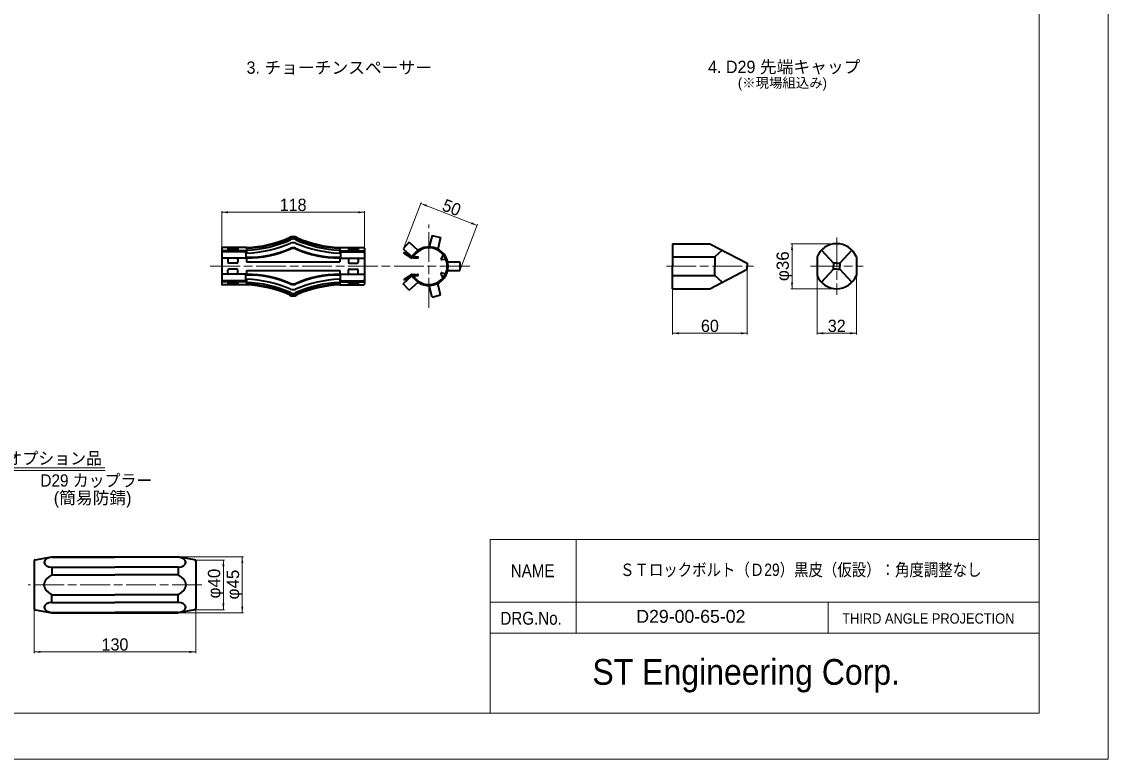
# Model space of a CAD drawing. Units: millimetres at full size, sheet at 1:2. Extents: x 2161 to 3843, y 928 to 2116.
# Drawn here: x 2968 to 3843, y 928 to 1522 of the extents above; entities that cross this region are included whole.
import ezdxf
from ezdxf.enums import TextEntityAlignment as Align

# ---------------------------------------------------------------- set-up
doc = ezdxf.new("R2010")
doc.units = ezdxf.units.MM
doc.header["$LTSCALE"] = 2
doc.linetypes.add('CHAIN', pattern=[18.5, 12, -1.5, 3.5, -1.5])
for name, color, linetype, lineweight in [('1外形線', 7, 'Continuous', 35), ('4中心線', 1, 'CHAIN', 15), ('6寸法線', 4, 'Continuous', 13), ('7 枠・タイトル', 7, 'Continuous', 13), ('Defpoints_2', 7, 'Continuous', 13)]:
    doc.layers.add(name, color=color, linetype=linetype, lineweight=lineweight)
doc.styles.add('ＭＳ Ｐゴシック', font='')
doc.styles.get('ＭＳ Ｐゴシック').set_extended_font_data('MS PGothic')

# ---------------------------------------------------------------- blocks, each defined once
blk = doc.blocks.new('filled_arrow')
at = {"color": 0, "linetype": 'Continuous', "lineweight": -2}
blk.add_solid([(7.5, 1.25), (0, 0), (7.5, -1.25)], dxfattribs=at)

msp = doc.modelspace()

# ---------------------------------------------------------------- linework, layer by layer
at = {"layer": '1外形線'}
for p, q in [((3298.285, 1349.704), (3295.944, 1340.338)), ((3298.285, 1349.704), (3305.076, 1348.006)), ((3305.076, 1348.006), (3302.735, 1338.64)), ((3128.76, 1339.34), (3128.76, 1310.34)), ((3148.76, 1339.84), (3129.26, 1339.84)), ((3133.76, 1339.84), (3133.76, 1337.34)), ((3141.76, 1339.84), (3141.76, 1337.34)), ((3148.76, 1339.34), (3148.76, 1335.348)), ((3148.76, 1339.34), (3148.76, 1336.54)), ((3183.56, 1347.44), (3183.461, 1347.382)), ((3184.46, 1346.24), (3184.064, 1346.009)), ((3188.456, 1346.009), (3188.06, 1346.24)), ((3189.059, 1347.382), (3188.96, 1347.44)), ((3223.76, 1339.84), (3243.26, 1339.84)), ((3223.76, 1339.34), (3223.76, 1335.348)), ((3230.76, 1339.84), (3230.76, 1337.34)), ((3238.76, 1339.84), (3238.76, 1337.34)), ((3243.76, 1339.34), (3243.76, 1310.34)), ((3279.757, 1344.115), (3275.037, 1338.946)), ((3279.757, 1344.115), (3286.886, 1337.606)), ((3491.987, 1342.99), (3521.987, 1342.99)), ((3491.987, 1342.99), (3491.987, 1324.84)), ((3521.987, 1342.99), (3551.987, 1327.34)), ((3148.76, 1331.34), (3128.76, 1331.34)), ((3147.409, 1337.34), (3129.56, 1337.34)), ((3147.328, 1336.54), (3129.56, 1336.54)), ((3141.76, 1338.34), (3133.76, 1338.34)), ((3133.76, 1330.54), (3133.76, 1328.14)), ((3140.96, 1331.34), (3134.56, 1331.34)), ((3141.76, 1330.54), (3141.76, 1328.14)), ((3148.222, 1336.54), (3148.222, 1331.34)), ((3148.844, 1337.842), (3148.76, 1337.838)), ((3148.76, 1336.54), (3148.76, 1335.348)), ((3148.76, 1332.04), (3148.76, 1331.34)), ((3148.76, 1331.34), (3148.76, 1328.34)), ((3223.76, 1332.04), (3223.76, 1331.34)), ((3223.76, 1331.34), (3243.76, 1331.34)), ((3223.76, 1331.34), (3223.76, 1328.34)), ((3224.298, 1336.54), (3224.298, 1331.34)), ((3224.56, 1337.34), (3242.96, 1337.34)), ((3224.56, 1336.54), (3242.96, 1336.54)), ((3230.76, 1338.34), (3238.76, 1338.34)), ((3230.76, 1330.54), (3230.76, 1328.14)), ((3231.56, 1331.34), (3237.96, 1331.34)), ((3238.76, 1330.54), (3238.76, 1328.14)), ((3275.037, 1338.946), (3282.166, 1332.437)), ((3275.733, 1336.029), (3275.349, 1335.443)), ((3282.198, 1330.952), (3275.349, 1335.443)), ((3281.916, 1331.974), (3275.733, 1336.029)), ((3282.888, 1331.591), (3286.733, 1331.583)), ((3282.889, 1332.291), (3286.734, 1332.283)), ((3307.241, 1334.076), (3305.463, 1331.133)), ((3305.962, 1330.278), (3309.294, 1330.639)), ((3491.987, 1332.34), (3525.987, 1332.34)), ((3531.987, 1337.773), (3525.987, 1332.34)), ((3525.987, 1332.34), (3525.987, 1324.84)), ((3608.349, 1332.34), (3608.349, 1317.354)), ((3611.85, 1337.773), (3621.649, 1327.34)), ((3636.448, 1337.773), (3626.649, 1327.34)), ((3639.949, 1332.34), (3639.949, 1317.354)), ((3140.96, 1327.34), (3134.56, 1327.34)), ((3140.96, 1322.34), (3134.56, 1322.34)), ((3148.76, 1328.34), (3223.76, 1328.34)), ((3231.56, 1327.34), (3237.96, 1327.34)), ((3231.56, 1322.34), (3237.96, 1322.34)), ((3310.777, 1328.34), (3320.431, 1328.34)), ((3320.431, 1328.34), (3320.431, 1321.34)), ((3491.987, 1306.69), (3491.987, 1324.84)), ((3521.987, 1306.69), (3551.987, 1322.34)), ((3525.987, 1317.34), (3525.987, 1324.84)), ((3551.987, 1327.34), (3551.987, 1324.84)), ((3551.987, 1322.34), (3551.987, 1324.84)), ((3611.85, 1311.907), (3621.649, 1322.34)), ((3624.149, 1327.34), (3621.649, 1327.34)), ((3621.649, 1327.34), (3621.649, 1324.84)), ((3621.649, 1322.34), (3621.649, 1324.84)), ((3624.149, 1322.34), (3621.649, 1322.34)), ((3624.149, 1327.34), (3626.649, 1327.34)), ((3624.149, 1322.34), (3626.649, 1322.34)), ((3626.649, 1327.34), (3626.649, 1324.84)), ((3626.649, 1322.34), (3626.649, 1324.84)), ((3636.448, 1311.907), (3626.649, 1322.34)), ((3148.76, 1318.34), (3128.76, 1318.34)), ((3147.377, 1313.14), (3129.56, 1313.14)), ((3133.76, 1319.14), (3133.76, 1321.54)), ((3140.96, 1318.34), (3134.56, 1318.34)), ((3141.76, 1319.14), (3141.76, 1321.54)), ((3148.222, 1313.14), (3148.222, 1318.34)), ((3148.76, 1321.34), (3223.76, 1321.34)), ((3148.76, 1321.34), (3148.76, 1317.64)), ((3148.76, 1314.332), (3148.76, 1310.34)), ((3223.76, 1321.34), (3223.76, 1317.64)), ((3223.76, 1318.34), (3243.76, 1318.34)), ((3223.76, 1314.332), (3223.76, 1310.34)), ((3224.298, 1313.14), (3224.298, 1318.34)), ((3224.56, 1313.14), (3242.96, 1313.14)), ((3230.76, 1319.14), (3230.76, 1321.54)), ((3231.56, 1318.34), (3237.96, 1318.34)), ((3238.76, 1319.14), (3238.76, 1321.54)), ((3275.037, 1310.734), (3282.166, 1317.243)), ((3282.198, 1318.728), (3275.349, 1314.237)), ((3275.733, 1313.651), (3275.349, 1314.237)), ((3281.916, 1317.706), (3275.733, 1313.651)), ((3282.888, 1318.089), (3286.733, 1318.097)), ((3282.889, 1317.389), (3286.734, 1317.397)), ((3307.241, 1315.604), (3305.463, 1318.547)), ((3305.962, 1319.402), (3309.294, 1319.041)), ((3310.777, 1321.34), (3320.431, 1321.34)), ((3491.987, 1317.34), (3525.987, 1317.34)), ((3531.987, 1311.907), (3525.987, 1317.34)), ((3148.76, 1309.84), (3129.26, 1309.84)), ((3147.507, 1312.34), (3129.56, 1312.34)), ((3133.76, 1312.34), (3133.76, 1309.84)), ((3141.76, 1311.34), (3133.76, 1311.34)), ((3141.76, 1312.34), (3141.76, 1309.84)), ((3223.76, 1309.84), (3243.26, 1309.84)), ((3224.56, 1312.34), (3242.96, 1312.34)), ((3230.76, 1312.34), (3230.76, 1309.84)), ((3230.76, 1311.34), (3238.76, 1311.34)), ((3238.76, 1312.34), (3238.76, 1309.84)), ((3279.757, 1305.565), (3275.037, 1310.734)), ((3279.757, 1305.565), (3286.886, 1312.074)), ((3298.285, 1299.976), (3295.944, 1309.342)), ((3305.076, 1301.674), (3302.735, 1311.04)), ((3491.987, 1306.69), (3521.987, 1306.69)), ((3184.46, 1303.44), (3184.064, 1303.671)), ((3188.456, 1303.671), (3188.06, 1303.44)), ((3298.285, 1299.976), (3305.076, 1301.674)), ((2977.767, 1087.379), (2977.767, 1049.057)), ((2978.593, 1088.364), (2991.945, 1090.718)), ((2991.945, 1090.718), (3093.589, 1090.718)), ((2991.945, 1090.443), (3042.767, 1090.443)), ((3093.589, 1090.443), (3042.767, 1090.443)), ((3106.94, 1088.364), (3093.589, 1090.718)), ((3107.767, 1087.379), (3107.767, 1049.057)), ((2991.945, 1082.365), (2991.945, 1076.296)), ((2991.945, 1082.365), (3042.767, 1082.365)), ((3093.589, 1082.365), (3042.767, 1082.365)), ((3093.589, 1082.365), (3093.589, 1076.296)), ((2991.945, 1076.296), (3042.767, 1076.296)), ((3093.589, 1076.296), (3042.767, 1076.296)), ((2991.945, 1054.07), (2991.945, 1060.14)), ((2991.945, 1060.14), (3042.767, 1060.14)), ((3093.589, 1060.14), (3042.767, 1060.14)), ((3093.589, 1054.07), (3093.589, 1060.14)), ((2991.945, 1054.07), (3042.767, 1054.07)), ((3093.589, 1054.07), (3042.767, 1054.07)), ((2978.593, 1048.072), (2991.945, 1045.718)), ((2991.945, 1045.992), (3042.767, 1045.992)), ((2991.945, 1045.718), (3093.589, 1045.718)), ((3093.589, 1045.992), (3042.767, 1045.992)), ((3106.94, 1048.072), (3093.589, 1045.718))]:
    msp.add_line(p, q, dxfattribs=at)
for centre, radius, start, end in [((3186.26, 1343.84), 5, 53.1301, 126.8699), ((3186.26, 1343.84), 5, 53.1301, 126.8699), ((3186.26, 1343.84), 4.5, 53.1301, 126.8699), ((3186.26, 1343.84), 4.5, 53.1301, 126.8699), ((3129.26, 1339.34), 0.5, 90, 180), ((3144.717, 1435.667), 95.912, 272.416, 293.6945), ((3144, 1439.058), 103.82, 272.62782, 292.81684), ((3150.263, 1414.34), 82.313, 268.95342, 294.39429), ((3144.717, 1435.667), 96.412, 272.416, 293.6945), ((3144.717, 1435.667), 97.912, 272.416, 293.6945), ((3186.26, 1334.84), 8.754, 76.79325, 103.20675), ((3186.308, 1329.918), 9.676, 78.35898, 102.2162), ((3186.26, 1343.84), 3, 53.1301, 126.8699), ((3186.26, 1343.84), 3, 53.1301, 126.8699), ((3186.26, 1334.84), 4.754, 76.79325, 103.20675), ((3228.52, 1439.058), 103.82, 247.18316, 267.37218), ((3222.257, 1414.34), 82.313, 245.60571, 271.04658), ((3227.803, 1435.667), 97.912, 246.3055, 267.584), ((3227.803, 1435.667), 96.412, 246.3055, 267.584), ((3227.803, 1435.667), 95.912, 246.3055, 267.584), ((3243.26, 1339.34), 0.5, 0, 90), ((3295.677, 1324.84), 15.5, 207.40198, 152.59802), ((3295.677, 1324.84), 14.8, 204.39035, 155.60965), ((3624.149, 1325.945), 17.045, 22.0361, 157.9639), ((3129.56, 1336.54), 0.8, 90, 180), ((3129.56, 1335.74), 0.8, 90, 180), ((3134.56, 1330.54), 0.8, 90, 180), ((3140.96, 1330.54), 0.8, 0, 90), ((3147.422, 1336.54), 0.8, 0, 90), ((3147.422, 1335.74), 0.8, 0, 90), ((3150.263, 1414.34), 82.813, 268.95342, 294.39429), ((3186.308, 1329.918), 9.176, 78.35898, 102.2162), ((3222.257, 1414.34), 82.813, 245.60571, 271.04658), ((3225.098, 1336.54), 0.8, 90, 180), ((3225.098, 1335.74), 0.8, 90, 180), ((3231.56, 1330.54), 0.8, 90, 180), ((3237.96, 1330.54), 0.8, 0, 90), ((3242.96, 1336.54), 0.8, 0, 90), ((3242.96, 1335.74), 0.8, 0, 90), ((3286.734, 1331.933), 0.35, 269.75713, 90), ((3305.838, 1330.779), 0.516, 136.6958, 283.91413), ((3134.56, 1328.14), 0.8, 180, 270), ((3134.56, 1321.54), 0.8, 90, 180), ((3140.96, 1328.14), 0.8, 270, 0), ((3140.96, 1321.54), 0.8, 0, 90), ((3231.56, 1328.14), 0.8, 180, 270), ((3231.56, 1321.54), 0.8, 90, 180), ((3237.96, 1328.14), 0.8, 270, 0), ((3237.96, 1321.54), 0.8, 0, 90), ((3129.56, 1313.94), 0.8, 180, 270), ((3129.56, 1313.14), 0.8, 180, 270), ((3134.56, 1319.14), 0.8, 180, 270), ((3140.96, 1319.14), 0.8, 270, 0), ((3147.422, 1313.94), 0.8, 270, 0), ((3147.422, 1313.14), 0.8, 270, 0), ((3150.263, 1235.34), 82.813, 65.60571, 91.04658), ((3150.263, 1235.34), 82.313, 65.60571, 91.04658), ((3144, 1210.622), 103.82, 67.18316, 87.37218), ((3222.257, 1235.34), 82.813, 88.95342, 114.39429), ((3228.52, 1210.622), 103.82, 92.62782, 112.81684), ((3222.257, 1235.34), 82.313, 88.95342, 114.39429), ((3225.098, 1313.94), 0.8, 180, 270), ((3225.098, 1313.14), 0.8, 180, 270), ((3231.56, 1319.14), 0.8, 180, 270), ((3237.96, 1319.14), 0.8, 270, 0), ((3242.96, 1313.94), 0.8, 270, 0), ((3242.96, 1313.14), 0.8, 270, 0), ((3286.734, 1317.747), 0.35, 270, 90.24287), ((3305.838, 1318.901), 0.516, 76.08587, 223.3042), ((3624.149, 1323.727), 17.037, 201.96792, 338.03208), ((3129.26, 1310.34), 0.5, 180, 270), ((3144.717, 1214.013), 95.912, 66.3055, 87.584), ((3144.717, 1214.013), 96.412, 66.3055, 87.584), ((3144.717, 1214.013), 97.912, 66.3055, 87.584), ((3186.26, 1314.84), 8.754, 256.79325, 283.20675), ((3186.308, 1319.762), 9.676, 257.7838, 281.64102), ((3186.308, 1319.762), 9.176, 257.7838, 281.64102), ((3227.803, 1214.013), 97.912, 92.416, 113.6945), ((3227.803, 1214.013), 96.412, 92.416, 113.6945), ((3227.803, 1214.013), 95.912, 92.416, 113.6945), ((3243.26, 1310.34), 0.5, 270, 0), ((3186.26, 1305.84), 5, 233.1301, 306.8699), ((3186.26, 1305.84), 4.5, 233.1301, 306.8699), ((3186.26, 1305.84), 3, 233.1301, 306.8699), ((2978.767, 1087.379), 1, 100, 180), ((3106.767, 1087.379), 1, 0, 80), ((2978.767, 1049.057), 1, 180, 260), ((3106.767, 1049.057), 1, 280, 0)]:
    msp.add_arc(centre, radius, start, end, dxfattribs=at)
for centre, major_axis, ratio, start_param, end_param in [((2991.945, 1086.404), (6.294, 0.178), 0.641322, 1.5526514, 4.694244), ((3093.589, 1086.404), (-6.294, 0.178), 0.641322, 1.5889413, 4.7305339), ((3024.077, 1068.218), (38.495, 0), 0.381029, 2.5583758, 3.7248095), ((3061.457, 1068.218), (38.524, 0), 0.380081, 5.6988227, 6.8675479), ((2991.945, 1050.031), (6.294, -0.178), 0.641322, 1.5889413, 4.7305339), ((3093.589, 1050.031), (-6.294, -0.178), 0.641322, 1.5526514, 4.694244)]:
    msp.add_ellipse(centre, major_axis=major_axis, ratio=ratio, start_param=start_param, end_param=end_param, dxfattribs=at)
at = {"layer": '4中心線'}
for p, q in [((3295.677, 1291.365), (3295.677, 1358.314)), ((3624.149, 1347.952), (3624.149, 1301.728)), ((3119.54, 1324.84), (3329.557, 1324.84)), ((3486.987, 1324.84), (3556.987, 1324.84)), ((3602.899, 1324.84), (3645.399, 1324.84)), ((3112.767, 1068.218), (2972.767, 1068.218))]:
    msp.add_line(p, q, dxfattribs=at)
at = {"layer": '6寸法線'}
for p, q in [((3275.059, 1339.004), (3289.51, 1376.262)), ((3289.148, 1375.33), (3334.542, 1357.724)), ((3128.76, 1339.402), (3128.76, 1369.275)), ((3128.76, 1368.275), (3243.76, 1368.275)), ((3243.76, 1339.402), (3243.76, 1369.275)), ((3320.453, 1321.398), (3334.904, 1358.656)), ((3624.087, 1342.99), (3587.148, 1342.99)), ((3588.148, 1342.99), (3588.148, 1306.69)), ((3551.987, 1322.277), (3551.987, 1269.809)), ((3608.349, 1317.277), (3608.349, 1269.809)), ((3639.949, 1317.291), (3639.949, 1269.809)), ((3491.987, 1308.827), (3491.987, 1269.809)), ((3624.087, 1306.69), (3587.148, 1306.69)), ((3491.987, 1270.809), (3551.987, 1270.809)), ((3608.349, 1270.809), (3639.949, 1270.809)), ((3093.651, 1090.718), (3146.3, 1090.718)), ((3107.829, 1088.218), (3131.087, 1088.218)), ((3130.087, 1088.218), (3130.087, 1048.218)), ((3145.3, 1090.718), (3145.3, 1045.718)), ((2977.767, 1048.994), (2977.767, 1013.187)), ((3093.651, 1045.718), (3146.3, 1045.718)), ((3107.767, 1048.994), (3107.767, 1013.187)), ((3107.829, 1048.218), (3131.087, 1048.218)), ((2977.767, 1014.187), (3107.767, 1014.187))]:
    msp.add_line(p, q, dxfattribs=at)
at = {"layer": '7 枠・タイトル'}
for p, q in [((3787.239, 2078.514), (3787.239, 964.96)), ((2942.556, 1162.359), (3034.619, 1162.359)), ((2942.556, 1160.359), (3034.848, 1160.359)), ((3344.922, 1104.657), (3344.922, 964.961)), ((3344.922, 1104.657), (3787.239, 1104.657)), ((3414.292, 1104.657), (3414.292, 1029.205)), ((3344.922, 1054.355), (3787.239, 1054.355)), ((3617.37, 1054.355), (3617.37, 1029.205)), ((3344.922, 1029.205), (3787.239, 1029.205)), ((3787.239, 964.961), (2216.543, 964.961))]:
    msp.add_line(p, q, dxfattribs=at)
at = {"layer": 'Defpoints_2'}
msp.add_lwpolyline([(2160.891, 927.737), (3842.891, 927.737), (3842.891, 2115.737), (2160.891, 2115.737)], close=True, dxfattribs=at)

# ---------------------------------------------------------------- block references
at = {"layer": '6寸法線', "xscale": 0.667, "yscale": 0.667}
for p, rotation in [((3289.148, 1375.33), 338.8), ((3243.76, 1368.275), 180), ((3334.542, 1357.724), 158.8), ((3588.148, 1342.99), 270), ((3588.148, 1306.69), 90), ((3551.987, 1270.809), 180), ((3639.949, 1270.809), 180), ((3130.087, 1088.218), 270), ((3145.3, 1090.718), 270), ((3130.087, 1048.218), 90), ((3145.3, 1045.718), 90), ((3107.767, 1014.187), 180)]:
    msp.add_blockref('filled_arrow', p, dxfattribs=dict(at, rotation=rotation))
for p in [(3128.76, 1368.275), (3491.987, 1270.809), (3608.349, 1270.809), (2977.767, 1014.187)]:
    msp.add_blockref('filled_arrow', p, dxfattribs=at)

# ---------------------------------------------------------------- texts
at = {"layer": '6寸法線', "style": 'ＭＳ Ｐゴシック'}
for s, p in [('118', (3186.26, 1374.275)), ('60', (3521.987, 1276.809)), ('32', (3624.149, 1276.809)), ('130', (3042.767, 1020.187))]:
    msp.add_text(s, height=9.897, dxfattribs=at).set_placement(p, align=Align.MIDDLE_CENTER)
msp.add_text('50', height=9.897, rotation=338.801, dxfattribs=at).set_placement((3314.015, 1372.121), align=Align.MIDDLE_CENTER)
at = {"layer": '6寸法線', "style": 'ＭＳ Ｐゴシック', "width": 1.05}
for s, p in [('φ36', (3580.643, 1324.84)), ('φ40', (3122.581, 1069.218)), ('φ45', (3137.795, 1068.416))]:
    msp.add_text(s, height=9.897, rotation=90, dxfattribs=at).set_placement(p, align=Align.MIDDLE_CENTER)
at = {"layer": '7 枠・タイトル', "style": 'ＭＳ Ｐゴシック'}
for s, height, p in [('3. チョーチンスペーサー', 9.897, (3148.73, 1476.891)), ('4. D29 先端キャップ', 9.897, (3520.504, 1477.457)), ('(※現場組込み)', 7.918, (3544.55, 1466.214)), ('(簡易防錆)', 9.897, (2993.45, 1130.407))]:
    msp.add_text(s, height=height, dxfattribs=at).set_placement(p, align=Align.BOTTOM_LEFT)
for s, height, width, p in [('※オプション品', 9.897, 0.95, (2942.533, 1162.195)), ('D29 カップラー', 9.897, 0.95, (2982.76, 1144.361)), ('ＳＴロックボルト（Ｄ29）黒皮（仮設）：角度調整なし', 10.02, 0.85, (3449.614, 1072.312)), ('NAME', 10.37, 0.9, (3361.544, 1071.263)), ('DRG.No.', 10.37, 0.9, (3353.205, 1032.996)), ('D29-00-65-02', 10.37, 1.05, (3462.705, 1034.54)), ('THIRD ANGLE PROJECTION', 8.297, 0.95, (3628.621, 1034.484)), ('ST Engineering Corp.', 20.74, 0.95, (3427.315, 981.492))]:
    msp.add_text(s, height=height, dxfattribs=dict(at, width=width)).set_placement(p, align=Align.BOTTOM_LEFT)

doc.saveas('drawing.dxf')
